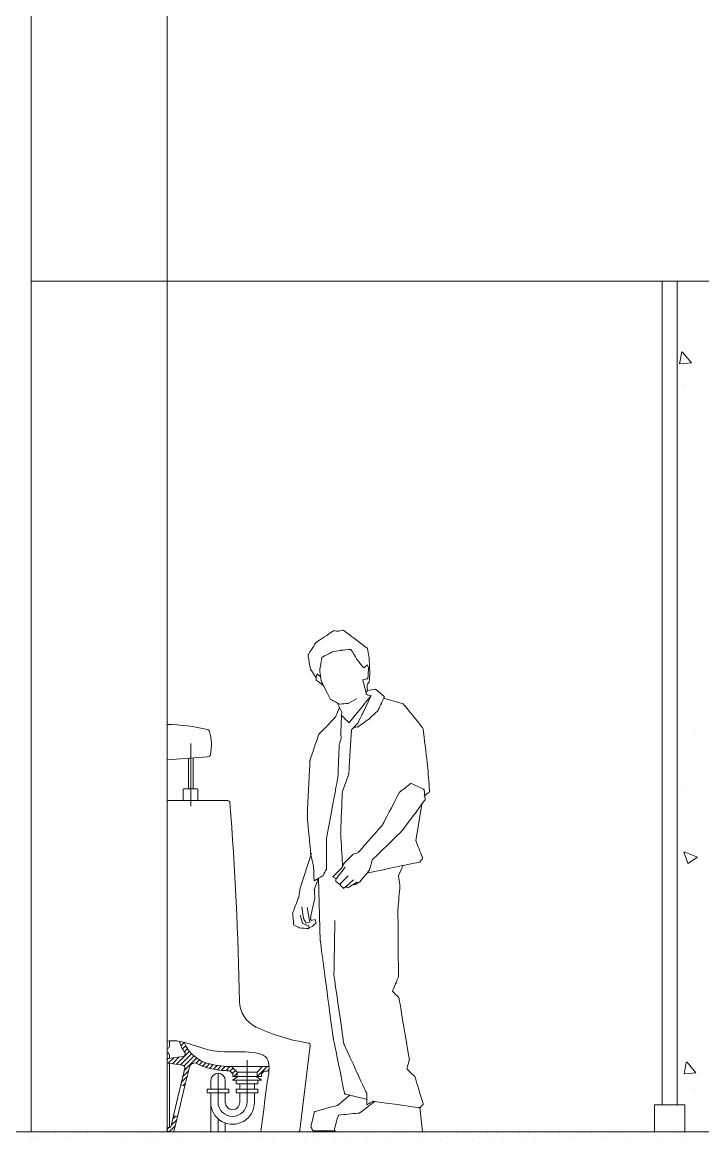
# Model space of a CAD drawing. Header units: millimetres. Extents: x 4664 to 8864, y -38 to 2932.
# Drawn here: x 6691.3 to 6920.8, y 649.2 to 1026 of the extents above; entities that cross this region are included whole.
import ezdxf

# ---------------------------------------------------------------- set-up
doc = ezdxf.new("R2010")
doc.units = ezdxf.units.MM

msp = doc.modelspace()

# ---------------------------------------------------------------- hatches: boundary and pattern name
at = {"lineweight": 5}
h = msp.add_hatch(dxfattribs=at)
h.set_pattern_fill('ANSI31', color=256, scale=8.853966568787556, style=0)
h.set_pattern_definition([(45.0000000000737, (1474.719120395413, -2521.713721086247), (-0.7825874751483132, 0.782587475148671), [])])
edge = h.paths.add_edge_path()
edge.add_arc((6749.439778985097, 673.1825435804524), 1.835958507703929, 419.8804789341468, 526.44437466156)
edge.add_line((6747.654965098784, 673.6128725630158), (6746.143930144059, 667.3457693020771))
edge.add_line((6746.143930144057, 667.3457693020771), (6744.777787843426, 667.664769454775))
edge.add_line((6744.777787843426, 667.6647694547748), (6746.087833616248, 673.2751396407384))
edge.add_arc((6745.25349690718, 673.4699608811541), 0.8567806369282078, 346.8566861275077, 442.3712383547825)
edge.add_line((6745.367237920425, 674.3191581737321), (6740.500953670335, 674.9709455807073))
edge.add_arc((6740.549699818868, 675.3348872775261), 0.3671917015405844, 179.9999999999647, 262.3712383547558, ccw=False)
edge.add_line((6740.182508117327, 675.3348872775261), (6740.182508117327, 676.163000935761))
edge.add_arc((6740.549699818868, 676.1630009357611), 0.3671917015408566, 457.96996729069866, 539.9999999999999, ccw=False)
edge.add_line((6740.498787215765, 676.5266458897006), (6745.562827263899, 677.2356436587205))
edge.add_arc((6745.444031189996, 678.0841485512472), 0.8567806369285138, 277.9699672906888, 395.9163568397873)
edge.add_arc((6757.240068386966, 686.6281886222193), 13.70849019085505, 198.2737351243406, 215.916356839793, ccw=False)
edge.add_spline(control_points=[(6744.22290675072, 682.3297928460431), (6744.792720775764, 682.2348945620295), (6745.360356525489, 682.1089152859633), (6745.924255671251, 681.9630829303142)], knot_values=[58.20601996057267, 58.20601996057267, 58.20601996057267, 58.20601996057267, 72.35081244487205, 72.35081244487205, 72.35081244487205, 72.35081244487205], degree=3, periodic=0)
edge.add_arc((6757.240068386966, 686.6281886222198), 12.23972338469205, 202.4046060179444, 257.3953224370207)
edge.add_arc((6762.747378770171, 711.2570341206479), 37.47680915627751, 257.3953224370219, 268.7166489794693)
edge.add_line((6761.908017125155, 673.7896256625629), (6763.743975632859, 671.9536671548594))
edge.add_line((6763.743975632859, 671.9536671548597), (6763.743975632859, 670.4849003486971))
edge.add_line((6763.743975632859, 670.484900348697), (6762.275208826695, 670.484900348697))
edge.add_line((6762.275208826695, 670.484900348697), (6762.275208826695, 671.3452840237837))
edge.add_line((6762.275208826695, 671.3452840237835), (6761.281435252904, 672.3390575975749))
edge.add_arc((6762.747378770169, 711.2570341206481), 38.94557596244142, 257.3953224370228, 267.8428301298636, ccw=False)
edge.add_arc((6757.240068386966, 686.6281886222198), 13.70849019085499, 239.8804789341435, 257.3953224370202, ccw=False)
edge = h.paths.add_edge_path()
edge.add_line((6770.47582349444, 671.9536671548597), (6772.311782002143, 673.7896256625631))
edge.add_arc((6772.096914120399, 705.6121810703505), 31.82328080019871, 270.3868588030176, 274.390036385166)
edge.add_spline(control_points=[(6774.532847567179, 673.8822672801882), (6774.548407060181, 673.3944964991072), (6774.527303628091, 672.8779516253755), (6774.48228031846, 672.3443428217922)], knot_values=[327.6770464649082, 327.6770464649082, 327.6770464649082, 327.6770464649082, 340.0675031009906, 340.0675031009906, 340.0675031009906, 340.0675031009906], degree=3, periodic=0)
edge.add_arc((6772.096914120399, 705.612181070351), 33.35324622328577, 271.323240438177, 274.10119581905417, ccw=False)
edge.add_line((6772.867135614359, 672.2678293375409), (6771.944590300602, 671.3452840237837))
edge.add_line((6771.944590300602, 671.3452840237835), (6771.944590300602, 670.4849003486968))
edge.add_line((6771.944590300602, 670.484900348697), (6770.475823494438, 670.484900348697))
edge.add_line((6770.47582349444, 670.484900348697), (6770.47582349444, 671.9536671548595))
h.paths.add_polyline_path([(6742.328606535337, 657.1759651122072), (6743.619268076585, 656.8745900442152), (6742.453439413222, 652.0392494751459, -0.3464979000650654), (6742.096476635959, 651.758123570118), (6740.549699818868, 651.758123570118, -0.4142135623730951), (6740.182508117327, 652.1253152716588), (6740.182508117327, 652.85969867474, -0.4142135623730951), (6740.549699818868, 653.2268903762811), (6740.823823611108, 653.2268903762811, 0.3485142024430826), (6741.538969361738, 653.7942841447195)])

# ---------------------------------------------------------------- linework, layer by layer
for p, q in [((6694.283545424742, 651.7581204057444), (6694.283545424763, 1210.669195934204)), ((6740.182508117328, 651.7581204057444), (6740.182508117328, 1210.669195934199)), ((6919.953448474495, 938.626761545923), (6694.283545424742, 938.626761545928)), ((6740.182508117306, 938.6269506273591), (7306.268237451648, 938.6269506273591)), ((6907.091426300802, 660.8972978828306), (6907.091426731486, 938.6267615376355)), ((6912.191311475115, 938.6267615376355), (6912.191311044431, 660.8972978828306)), ((6912.95367104244, 910.7491251595388), (6913.702532523321, 914.8089940643895)), ((6916.968393989207, 911.1836175720625), (6913.845963044432, 914.9047858678452)), ((6916.958875132894, 911.1663016679297), (6913.087550788327, 910.8276046749761)), ((6914.718368382659, 903.9225376043187), (6914.718368382659, 903.9225376043187)), ((6740.182508117327, 763.1396063708146), (6740.182508117327, 789.192020611368)), ((6918.262861889978, 786.9444401274698), (6918.262861889978, 786.9444401274698)), ((6748.140672777336, 782.7766494177274), (6748.140672777336, 761.6072166059841)), ((6740.182508117365, 777.3017811998511), (6753.719302536076, 778.2483660774842)), ((6747.34509075733, 767.4229394292722), (6747.34509075733, 777.8026377691449)), ((6748.93625479734, 767.4229394292722), (6748.93625479734, 777.9139027977415)), ((6745.517484838922, 763.5067980723557), (6745.517484838922, 767.178144961578)), ((6750.290976958951, 767.4229394292722), (6745.762279306617, 767.4229394292722)), ((6750.535771426645, 763.5067980723557), (6750.535771426645, 767.178144961578)), ((6914.759335353045, 767.1007219620426), (6914.759335353045, 767.1007219620426)), ((6740.182508117327, 652.4925069732001), (6740.182508117327, 763.1396063708146)), ((6760.620696334532, 763.5067980723557), (6740.549699818868, 763.5067980723557)), ((6915.731668139875, 742.2657707250539), (6914.418400971263, 746.1796764962698)), ((6919.00398369397, 744.4802582484269), (6914.468985867205, 746.2210808131024)), ((6918.970783831048, 744.4358489663507), (6915.749050826915, 742.2627626164874)), ((6913.715556307538, 725.3041751041198), (6913.715556307538, 725.3041751041198)), ((6912.260010847682, 717.8278568270059), (6912.260010847682, 717.8278568270059)), ((6740.916891520408, 680.6438707579912), (6740.916891520408, 682.4781058304686)), ((6740.182508117327, 679.90948735491), (6740.182508117327, 679.90948735491)), ((6740.182508117327, 678.4407205487471), (6740.182508117327, 678.4407205487471)), ((6784.936493439209, 652.4032491401406), (6788.428561457944, 680.9218046264732)), ((6740.182508117327, 675.3348872775271), (6740.182508117327, 676.1630009357618)), ((6740.182508117327, 652.8107760241712), (6740.182508117327, 675.2859646269574)), ((6740.182508117327, 652.8107760241712), (6740.182508117327, 675.2859646269574)), ((6740.498787215765, 676.5266458897017), (6745.562827263899, 677.2356436587213)), ((6740.500953670335, 674.9709455807076), (6745.367237920425, 674.3191581737331)), ((6740.916891520408, 676.5851831477785), (6740.916891520408, 677.7063371456654)), ((6740.916891520408, 663.0902982757111), (6740.916891520408, 674.9152350963159)), ((6767.109899563649, 661.8591891628398), (6767.109899563649, 675.9862270233727)), ((6914.477811081966, 671.2216714982999), (6915.226672562845, 675.2815404031505)), ((6918.490087888824, 671.6560199916528), (6915.367656944049, 675.377188287436)), ((6746.087833616248, 673.2751396407386), (6744.777787843426, 667.6647694547758)), ((6747.654965098784, 673.6128725630165), (6746.143799406214, 667.3452270594485)), ((6757.35484002605, 661.8591891628398), (6757.35484002605, 671.5419898868486)), ((6761.281435252904, 672.3390575975757), (6762.275208826695, 671.3452840237844)), ((6772.311782002143, 673.7896256625638), (6761.908017125155, 673.7896256625638)), ((6761.908017125155, 673.7896256625638), (6763.743975632859, 671.9536671548606)), ((6762.275208826695, 671.3452840237844), (6762.275208826695, 670.4849003486977)), ((6770.47582349444, 671.9536671548606), (6763.743975632859, 671.9536671548606)), ((6763.743975632859, 671.9536671548606), (6763.743975632859, 670.4849003486977)), ((6772.311782002143, 673.7896256625638), (6770.47582349444, 671.9536671548606)), ((6770.47582349444, 671.9536671548606), (6770.47582349444, 670.4849003486977)), ((6772.867135614359, 672.2678293375416), (6771.944590300602, 671.3452840237844)), ((6771.944590300602, 671.3452840237844), (6771.944590300602, 670.4849003486977)), ((6918.481179638844, 671.6389510327767), (6914.609855294277, 671.3002540398236)), ((6744.777787843426, 667.6647694547758), (6743.709628981822, 663.0902982757111)), ((6746.143930144057, 667.3457693020778), (6744.777787843426, 667.6647694547758)), ((6746.143799406214, 667.3452270594485), (6745.117911391544, 663.0902982757111)), ((6754.89937554937, 666.2009971640553), (6754.925350208259, 669.133920925113)), ((6759.78442511791, 666.2009971640553), (6759.78442511791, 669.112404794987)), ((6764.068328302552, 670.4849003486977), (6762.232369794849, 669.2609280102283)), ((6762.232369794849, 669.2609280102283), (6772.024148502602, 669.2609280102283)), ((6762.275208826695, 670.4849003486977), (6763.743975632859, 670.4849003486977)), ((6763.456342133319, 668.0369556717594), (6763.456342133319, 669.2609280102283)), ((6763.456342133319, 668.0369556717594), (6770.800176164134, 668.0369556717594)), ((6763.743975632859, 670.4849003486977), (6770.47582349444, 670.4849003486977)), ((6764.680314471787, 666.2009971640553), (6764.680314471787, 668.0369556717594)), ((6769.576203825663, 666.2009971640553), (6769.576203825663, 668.0369556717594)), ((6770.1881899949, 670.4849003486977), (6772.024148502602, 669.2609280102283)), ((6771.944590300602, 670.4849003486977), (6770.47582349444, 670.4849003486977)), ((6770.800176164134, 668.0369556717594), (6770.800176164134, 669.2609280102283)), ((6761.00839745638, 666.2009971640553), (6753.664563425564, 666.2009971640553)), ((6753.664563425564, 664.9770248255866), (6753.664563425564, 666.2009971640553)), ((6761.00839745638, 664.9770248255866), (6753.664563425564, 664.9770248255866)), ((6754.888535764034, 661.6942428584487), (6754.888535764034, 664.9770248255866)), ((6759.78442511791, 661.7145348421402), (6759.78442511791, 664.9770248255866)), ((6761.00839745638, 664.9770248255866), (6761.00839745638, 666.2009971640553)), ((6763.456342133319, 666.2009971640553), (6770.800176164134, 666.2009971640553)), ((6763.456342133319, 664.9770248255866), (6763.456342133319, 666.2009971640553)), ((6763.456342133319, 664.9770248255866), (6770.800176164134, 664.9770248255866)), ((6764.680314471787, 661.7145348421402), (6764.680314471787, 664.9770248255866)), ((6769.576203825663, 661.6942428584487), (6769.576203825663, 664.9770248255866)), ((6770.800176164134, 664.9770248255866), (6770.800176164134, 666.2009971640553)), ((6918.29522604972, 666.5243670974116), (6918.29522604972, 666.5243670974116)), ((6740.182508117327, 652.4925069732001), (6740.182508117327, 663.0902982757111)), ((6740.916891520408, 653.2268903762817), (6740.916891520408, 663.0902982757111)), ((6743.709628981822, 663.0902982757111), (6742.328606535337, 657.1759651122084)), ((6745.117911391544, 663.0902982757111), (6743.619268076585, 656.8745900442161)), ((6754.888535764034, 661.6942428584487), (6754.888535764034, 651.7581235701189)), ((6904.541483929008, 651.7581204057394), (6904.541483929008, 660.8972978828613)), ((6904.541483929008, 660.8972978828613), (6914.741253416247, 660.8972978828613)), ((6914.741253416247, 660.8972978828613), (6914.741253416247, 651.7581204057394)), ((6742.328606535337, 657.1759651122084), (6741.538969361738, 653.7942841447205)), ((6743.619268076585, 656.8745900442161), (6742.328606535337, 657.1759651122081)), ((6743.619268076585, 656.8745900442161), (6742.453439413222, 652.0392494751466)), ((6757.318120855894, 656.2204171658436), (6757.318120855894, 651.7581235701184)), ((6740.182508117327, 652.1253152716595), (6740.182508117327, 652.8596986747409)), ((6740.823823611108, 653.2268903762817), (6740.549699818868, 653.2268903762817)), ((6759.78442511791, 654.7539012038112), (6759.78442511791, 651.7581235701189)), ((7515.921822896913, 651.7581204057394), (6190.71922558279, 651.7581204057387)), ((7525.033673270695, 651.7581204057394), (6312.825153673966, 651.7581204057394)), ((6691.919688817277, 651.0693578073069), (6691.919688817277, 651.0693578073069)), ((6694.257135991429, 649.3693962260988), (6694.257135991429, 649.3693962260988)), ((6694.682126386735, 651.7068434002606), (6694.682126386735, 651.7068434002606)), ((6696.594583165601, 649.7943866213993), (6696.594583165601, 649.7943866213993)), ((6699.569515932702, 651.0693578073069), (6699.569515932702, 651.0693578073069)), ((6701.481972711568, 649.1569010284456), (6701.481972711568, 649.1569010284456)), ((6702.544448699822, 651.0693578073069), (6702.544448699822, 651.0693578073069)), ((6704.881895873974, 649.3693962260988), (6704.881895873974, 649.3693962260988)), ((6705.30688626928, 651.7068434002606), (6705.30688626928, 651.7068434002606)), ((6707.219343048147, 649.7943866213993), (6707.219343048147, 649.7943866213993)), ((6710.194275815247, 651.0693578073069), (6710.194275815247, 651.0693578073069)), ((6712.106732594113, 649.1569010284456), (6712.106732594113, 649.1569010284456)), ((6713.169208582367, 651.0693578073069), (6713.169208582367, 651.0693578073069)), ((6715.506655756519, 649.3693962260988), (6715.506655756519, 649.3693962260988)), ((6715.931646151825, 651.7068434002606), (6715.931646151825, 651.7068434002606)), ((6717.84410293069, 649.7943866213993), (6717.84410293069, 649.7943866213993)), ((6720.819035697792, 651.0693578073069), (6720.819035697792, 651.0693578073069)), ((6722.73149247666, 649.1569010284456), (6722.73149247666, 649.1569010284456)), ((6723.793968464912, 651.0693578073069), (6723.793968464912, 651.0693578073069)), ((6726.131415639064, 649.3693962260988), (6726.131415639064, 649.3693962260988)), ((6726.55640603437, 651.7068434002606), (6726.55640603437, 651.7068434002606)), ((6728.468862813237, 649.7943866213993), (6728.468862813237, 649.7943866213993)), ((6731.443795580337, 651.0693578073069), (6731.443795580337, 651.0693578073069)), ((6733.356252359205, 649.1569010284456), (6733.356252359205, 649.1569010284456)), ((6734.418728347457, 651.0693578073069), (6734.418728347457, 651.0693578073069)), ((6736.75617552161, 649.3693962260988), (6736.75617552161, 649.3693962260988)), ((6737.181165916914, 651.7068434002606), (6737.181165916914, 651.7068434002606)), ((6739.093622695782, 649.7943866213993), (6739.093622695782, 649.7943866213993)), ((6742.096476635959, 651.7581235701184), (6740.549699818868, 651.7581235701184)), ((6784.207554469227, 651.7581235701184), (6740.916891520408, 651.7581235701184)), ((6754.888535764034, 651.7581235701184), (6740.916891520408, 651.7581235701184)), ((6742.068555462882, 651.0693578073069), (6742.068555462882, 651.0693578073069)), ((6743.981012241749, 649.1569010284456), (6743.981012241749, 649.1569010284456)), ((6745.043488230001, 651.0693578073069), (6745.043488230001, 651.0693578073069)), ((6747.380935404155, 649.3693962260988), (6747.380935404155, 649.3693962260988)), ((6747.805925799459, 651.7068434002606), (6747.805925799459, 651.7068434002606)), ((6749.718382578327, 649.7943866213993), (6749.718382578327, 649.7943866213993)), ((6752.693315345427, 651.0693578073069), (6752.693315345427, 651.0693578073069)), ((6754.605772124294, 649.1569010284456), (6754.605772124294, 649.1569010284456)), ((6755.668248112548, 651.0693578073069), (6755.668248112548, 651.0693578073069)), ((6758.0056952867, 649.3693962260988), (6758.0056952867, 649.3693962260988)), ((6758.430685682006, 651.7068434002606), (6758.430685682006, 651.7068434002606)), ((6760.343142460872, 649.7943866213993), (6760.343142460872, 649.7943866213993)), ((6763.318075227971, 651.0693578073069), (6763.318075227971, 651.0693578073069)), ((6765.230532006839, 649.1569010284456), (6765.230532006839, 649.1569010284456)), ((6766.293007995093, 651.0693578073069), (6766.293007995093, 651.0693578073069)), ((6768.630455169245, 649.3693962260988), (6768.630455169245, 649.3693962260988)), ((6769.055445564551, 651.7068434002606), (6769.055445564551, 651.7068434002606)), ((6770.967902343416, 649.7943866213993), (6770.967902343416, 649.7943866213993)), ((6773.942835110518, 651.0693578073069), (6773.942835110518, 651.0693578073069)), ((6775.855291889384, 649.1569010284456), (6775.855291889384, 649.1569010284456)), ((6776.917767877638, 651.0693578073069), (6776.917767877638, 651.0693578073069)), ((6779.255215051789, 649.3693962260988), (6779.255215051789, 649.3693962260988)), ((6779.680205447095, 651.7068434002606), (6779.680205447095, 651.7068434002606)), ((6781.592662225963, 649.7943866213993), (6781.592662225963, 649.7943866213993)), ((6784.567594993063, 651.0693578073069), (6784.567594993063, 651.0693578073069)), ((6786.480051771929, 649.1569010284456), (6786.480051771929, 649.1569010284456)), ((6787.542527760183, 651.0693578073069), (6787.542527760183, 651.0693578073069)), ((6789.879974934334, 649.3693962260988), (6789.879974934334, 649.3693962260988)), ((6790.30496532964, 651.7068434002606), (6790.30496532964, 651.7068434002606)), ((6792.217422108506, 649.7943866213993), (6792.217422108506, 649.7943866213993)), ((6795.192354875608, 651.0693578073069), (6795.192354875608, 651.0693578073069)), ((6797.104811654475, 649.1569010284456), (6797.104811654475, 649.1569010284456)), ((6798.167287642727, 651.0693578073069), (6798.167287642727, 651.0693578073069)), ((6800.504734816879, 649.3693962260988), (6800.504734816879, 649.3693962260988)), ((6800.929725212185, 651.7068434002606), (6800.929725212185, 651.7068434002606)), ((6802.842181991053, 649.7943866213993), (6802.842181991053, 649.7943866213993)), ((6805.817114758152, 651.0693578073069), (6805.817114758152, 651.0693578073069)), ((6807.729571537018, 649.1569010284456), (6807.729571537018, 649.1569010284456)), ((6808.792047525272, 651.0693578073069), (6808.792047525272, 651.0693578073069)), ((6811.129494699426, 649.3693962260988), (6811.129494699426, 649.3693962260988)), ((6811.55448509473, 651.7068434002606), (6811.55448509473, 651.7068434002606)), ((6813.466941873598, 649.7943866213993), (6813.466941873598, 649.7943866213993)), ((6816.441874640697, 651.0693578073069), (6816.441874640697, 651.0693578073069)), ((6818.354331419565, 649.1569010284456), (6818.354331419565, 649.1569010284456)), ((6819.416807407817, 651.0693578073069), (6819.416807407817, 651.0693578073069)), ((6821.754254581971, 649.3693962260988), (6821.754254581971, 649.3693962260988)), ((6822.179244977275, 651.7068434002606), (6822.179244977275, 651.7068434002606)), ((6824.091701756142, 649.7943866213993), (6824.091701756142, 649.7943866213993)), ((6827.066634523242, 651.0693578073069), (6827.066634523242, 651.0693578073069)), ((6828.97909130211, 649.1569010284456), (6828.97909130211, 649.1569010284456)), ((6830.041567290364, 651.0693578073069), (6830.041567290364, 651.0693578073069)), ((6832.379014464515, 649.3693962260988), (6832.379014464515, 649.3693962260988)), ((6832.804004859821, 651.7068434002606), (6832.804004859821, 651.7068434002606)), ((6834.716461638687, 649.7943866213993), (6834.716461638687, 649.7943866213993)), ((6837.691394405787, 651.0693578073069), (6837.691394405787, 651.0693578073069)), ((6839.603851184655, 649.1569010284456), (6839.603851184655, 649.1569010284456)), ((6840.666327172908, 651.0693578073069), (6840.666327172908, 651.0693578073069)), ((6843.00377434706, 649.3693962260988), (6843.00377434706, 649.3693962260988)), ((6843.428764742364, 651.7068434002606), (6843.428764742364, 651.7068434002606)), ((6845.341221521232, 649.7943866213993), (6845.341221521232, 649.7943866213993)), ((6848.316154288334, 651.0693578073069), (6848.316154288334, 651.0693578073069)), ((6850.228611067199, 649.1569010284456), (6850.228611067199, 649.1569010284456)), ((6851.291087055453, 651.0693578073069), (6851.291087055453, 651.0693578073069)), ((6853.628534229605, 649.3693962260988), (6853.628534229605, 649.3693962260988)), ((6854.053524624911, 651.7068434002606), (6854.053524624911, 651.7068434002606)), ((6855.965981403777, 649.7943866213993), (6855.965981403777, 649.7943866213993)), ((6858.940914170878, 651.0693578073069), (6858.940914170878, 651.0693578073069)), ((6860.853370949744, 649.1569010284456), (6860.853370949744, 649.1569010284456)), ((6861.915846937998, 651.0693578073069), (6861.915846937998, 651.0693578073069)), ((6864.25329411215, 649.3693962260988), (6864.25329411215, 649.3693962260988)), ((6864.678284507456, 651.7068434002606), (6864.678284507456, 651.7068434002606)), ((6866.590741286322, 649.7943866213993), (6866.590741286322, 649.7943866213993)), ((6869.565674053423, 651.0693578073069), (6869.565674053423, 651.0693578073069)), ((6871.478130832291, 649.1569010284456), (6871.478130832291, 649.1569010284456)), ((6872.540606820543, 651.0693578073069), (6872.540606820543, 651.0693578073069)), ((6874.878053994695, 649.3693962260988), (6874.878053994695, 649.3693962260988)), ((6875.303044390001, 651.7068434002606), (6875.303044390001, 651.7068434002606)), ((6877.215501168868, 649.7943866213993), (6877.215501168868, 649.7943866213993)), ((6880.190433935968, 651.0693578073069), (6880.190433935968, 651.0693578073069)), ((6882.102890714834, 649.1569010284456), (6882.102890714834, 649.1569010284456)), ((6883.165366703088, 651.0693578073069), (6883.165366703088, 651.0693578073069)), ((6885.502813877241, 649.3693962260988), (6885.502813877241, 649.3693962260988)), ((6885.927804272545, 651.7068434002606), (6885.927804272545, 651.7068434002606)), ((6887.840261051413, 649.7943866213993), (6887.840261051413, 649.7943866213993)), ((6890.815193818513, 651.0693578073069), (6890.815193818513, 651.0693578073069)), ((6892.72765059738, 649.1569010284456), (6892.72765059738, 649.1569010284456)), ((6893.790126585633, 651.0693578073069), (6893.790126585633, 651.0693578073069)), ((6896.127573759784, 649.3693962260988), (6896.127573759784, 649.3693962260988)), ((6896.55256415509, 651.7068434002606), (6896.55256415509, 651.7068434002606)), ((6898.465020933958, 649.7943866213993), (6898.465020933958, 649.7943866213993)), ((6901.439953701058, 651.0693578073069), (6901.439953701058, 651.0693578073069)), ((6903.352410479925, 649.1569010284456), (6903.352410479925, 649.1569010284456)), ((6904.414886468179, 651.0693578073069), (6904.414886468179, 651.0693578073069)), ((6914.741253416247, 651.7581204057394), (6904.541483929008, 651.7581204057394)), ((6906.752333642331, 649.3693962260988), (6906.752333642331, 649.3693962260988)), ((6907.177324037637, 651.7068434002606), (6907.177324037637, 651.7068434002606)), ((6909.089780816503, 649.7943866213993), (6909.089780816503, 649.7943866213993)), ((6912.064713583602, 651.0693578073069), (6912.064713583602, 651.0693578073069)), ((6913.97717036247, 649.1569010284456), (6913.97717036247, 649.1569010284456)), ((6915.039646350722, 651.0693578073069), (6915.039646350722, 651.0693578073069)), ((6917.377093524876, 649.3693962260988), (6917.377093524876, 649.3693962260988)), ((6917.80208392018, 651.7068434002606), (6917.80208392018, 651.7068434002606)), ((6919.714540699048, 649.7943866213993), (6919.714540699048, 649.7943866213993))]:
    msp.add_line(p, q, dxfattribs=at)
for centre, radius, start, end in [((6738.797684072068, 723.7002764229921), 65.50638361619409, 76.83168615687092, 88.78866028054455), ((6753.497782907567, 786.5307417685397), 0.9791778707755409, 17.03638719994478, 76.83168615687092), ((6739.596283819006, 782.2709713759436), 15.51868682764563, 348.0266279832953, 17.03638719994478), ((6753.819472981473, 779.2546473290913), 0.9791778707751645, 274.0000000000879, 348.0266279832953), ((6745.762279306617, 767.178144961578), 0.2447944676937395, 90, 180), ((6750.290976958951, 767.178144961578), 0.2447944676939868, 0, 90), ((6740.549699818868, 763.1396063708146), 0.3671917015408566, 90, 180), ((6760.620696334532, 762.772414669274), 0.7343834030814658, 4.380098994186818, 90), ((5573.759968383451, 671.8631303723441), 1191.07168245909, 1.150422667721549, 4.380098994186818), ((6774.381371996338, 695.9732434419682), 9.791778707753359, 181.1504226677085, 244.8050171296212), ((6797.648752408908, 745.4301843875862), 64.44852576574742, 244.8050171296212, 261.2256942022931), ((6757.240068386966, 686.6281886222207), 13.70849019085541, 198.2737351243532, 215.9163568397667), ((6740.182508117327, 680.6438707579912), 0.7343834030812184, 270, 0), ((6740.182508117327, 677.7063371456654), 0.7343834030814658, 0, 90), ((6745.444031189996, 678.0841485512478), 0.8567806369285786, 277.969967290751, 35.91635683976669), ((6757.240068386966, 686.6281886222207), 12.23972338469181, 202.4046060180179, 257.3953224370237), ((6787.699622487962, 681.0110624595322), 0.7343834030814089, 353.0189425931786, 81.68558924650013), ((6740.549699818868, 676.1630009357618), 0.3671917015408566, 97.96996729075099, 180), ((6740.549699818868, 676.1630009357618), 0.3671917015408566, 97.96996729075099, 180), ((6740.549699818868, 675.3348872775271), 0.3671917015405844, 180, 262.3712383547205), ((6749.439778985097, 673.1825435804531), 1.835958507703715, 59.88047893382988, 166.4443746615776), ((6757.240068386966, 686.6281886222207), 13.70849019085488, 239.8804789338299, 257.3953224370237), ((6762.747378770169, 711.2570341206485), 37.47680915627806, 257.3953224370237, 268.7166489793798), ((6745.25349690718, 673.4699608811547), 0.8567806369284987, 346.8566861276628, 82.37123835472053), ((6762.747378770169, 711.2570341206485), 38.94557596244099, 257.3953224370237, 267.8428301300465), ((6757.35484002605, 669.112404794987), 2.429585091861748, 0, 179.4925884397709), ((6772.096914120399, 705.6121810703514), 31.82328080019877, 270.3868588029607, 274.3900363850244), ((6772.096914120399, 705.6121810703514), 33.35324622328549, 271.3232404384246, 274.1011958187805), ((6762.232348034308, 661.6777846626676), 7.343874233431193, 179.7646348883236, 0.1284044247095801), ((6762.214010741629, 661.8838947643189), 4.895951156243932, 180.286645606437, 359.7108768742727), ((6762.232369794849, 661.7145348421402), 2.447944676938384, 180, 0), ((6740.549699818868, 652.8596986747409), 0.3671917015408566, 90, 180), ((6740.916891520408, 652.4925069732001), 0.7343834030814658, 180, 270), ((6740.916891520408, 652.4925069732001), 0.7343834030814658, 180, 270), ((6740.549699818868, 652.1253152716595), 0.3671917015408566, 180, 270), ((6740.823823611108, 653.961273779363), 0.7343834030815883, 270, 346.8566861276628), ((6742.096476635959, 652.1253152716595), 0.3671917015404659, 270, 346.4443746615776), ((6784.207554469227, 652.4925069731996), 0.7343834030816341, 270, 353.0189425931786)]:
    msp.add_arc(centre, radius, start, end, dxfattribs=at)
for points, knots in [([(6790.450050024736, 804.8624434430133), (6790.450050024736, 804.8624434430133), (6788.504613991201, 807.7909672589587), (6788.504613991201, 807.7909672589587), (6788.504613991201, 807.7909672589587), (6788.504613991201, 807.7909672589587), (6787.66789290093, 812.5602944731147), (6787.66789290093, 812.5602944731147), (6787.66789290093, 812.5602944731147), (6787.66789290093, 812.5602944731147), (6790.345417389412, 816.8275380342609), (6790.345417389412, 816.8275380342609), (6790.345417389412, 816.8275380342609), (6790.345417389412, 816.8275380342609), (6796.453464348768, 820.8437822679423), (6796.453464348768, 820.8437822679423), (6796.453464348768, 820.8437822679423), (6796.453464348768, 820.8437822679423), (6797.541269764582, 820.5927829404768), (6797.541269764582, 820.5927829404768), (6797.541269764582, 820.5927829404768), (6797.541269764582, 820.5927829404768), (6799.465711272589, 821.0111434856121), (6799.465711272589, 821.0111434856121), (6799.465711272589, 821.0111434856121), (6799.465711272589, 821.0111434856121), (6807.66547595954, 814.9030965262557), (6807.66547595954, 814.9030965262557), (6807.66547595954, 814.9030965262557), (6807.66547595954, 814.9030965262557), (6808.251197722346, 811.8908496024353), (6808.251197722346, 811.8908496024353), (6808.251197722346, 811.8908496024353), (6808.251197722346, 811.8908496024353), (6808.54401610471, 806.7659754235701), (6808.54401610471, 806.7659754235701), (6808.54401610471, 806.7659754235701), (6808.54401610471, 806.7659754235701), (6808.293016777243, 803.4190910624891), (6808.293016777243, 803.4190910624891), (6808.293016777243, 803.4190910624891), (6808.293016777243, 803.4190910624891), (6807.581837849746, 802.4986468643444), (6807.581837849746, 802.4986468643444), (6807.581837849746, 802.4986468643444), (6807.581837849746, 802.4986468643444), (6807.707295014437, 800.7833856289062), (6807.707295014437, 800.7833856289062), (6807.707295014437, 800.7833856289062), (6807.707295014437, 800.7833856289062), (6807.205296359507, 799.9048454837387), (6807.205296359507, 799.9048454837387)], [0, 0, 0, 0, 0.07692307692307693, 0.07692307692307693, 0.07692307692307693, 0.1153846153846154, 0.1538461538461539, 0.1538461538461539, 0.1538461538461539, 0.1923076923076923, 0.2307692307692308, 0.2307692307692308, 0.2307692307692308, 0.2692307692307693, 0.3076923076923077, 0.3076923076923077, 0.3076923076923077, 0.3461538461538461, 0.3846153846153846, 0.3846153846153846, 0.3846153846153846, 0.4230769230769231, 0.4615384615384616, 0.4615384615384616, 0.4615384615384616, 0.5, 0.5384615384615385, 0.5384615384615385, 0.5384615384615385, 0.576923076923077, 0.6153846153846154, 0.6153846153846154, 0.6153846153846154, 0.6538461538461539, 0.6923076923076923, 0.6923076923076923, 0.6923076923076923, 0.7307692307692307, 0.7692307692307692, 0.7692307692307692, 0.7692307692307692, 0.8076923076923076, 0.846153846153846, 0.846153846153846, 0.846153846153846, 0.8846153846153845, 0.9230769230769229, 0.9230769230769229, 0.9230769230769229, 0.9615384615384615, 1, 1, 1, 1]), ([(6804.067592270994, 797.8548618129605), (6804.067592270994, 797.8548618129605), (6801.222706564846, 796.265142740295), (6801.222706564846, 796.265142740295), (6801.222706564846, 796.265142740295), (6801.222706564846, 796.265142740295), (6798.377990854853, 796.0140584147505), (6798.377990854853, 796.0140584147505), (6798.377990854853, 796.0140584147505), (6798.377990854853, 796.0140584147505), (6795.282105821238, 797.6038624854957), (6795.282105821238, 797.6038624854957), (6795.282105821238, 797.6038624854957), (6795.282105821238, 797.6038624854957), (6792.102497679747, 803.879270662522), (6792.102497679747, 803.879270662522), (6792.102497679747, 803.879270662522), (6792.102497679747, 803.879270662522), (6791.600499024817, 807.3097931333982), (6791.600499024817, 807.3097931333982), (6791.600499024817, 807.3097931333982), (6791.600499024817, 807.3097931333982), (6792.353582005291, 811.8281210200887), (6792.353582005291, 811.8281210200887), (6792.353582005291, 811.8281210200887), (6792.353582005291, 811.8281210200887), (6795.867827584043, 813.668924418299), (6795.867827584043, 813.668924418299), (6795.867827584043, 813.668924418299), (6795.867827584043, 813.668924418299), (6798.712628292114, 814.1709230732292), (6798.712628292114, 814.1709230732292), (6798.712628292114, 814.1709230732292), (6798.712628292114, 814.1709230732292), (6802.14315076299, 814.5056455085694), (6802.14315076299, 814.5056455085694), (6802.14315076299, 814.5056455085694), (6802.14315076299, 814.5056455085694), (6804.234953488665, 810.9913999298187), (6804.234953488665, 810.9913999298187), (6804.234953488665, 810.9913999298187), (6804.234953488665, 810.9913999298187), (6806.494032433931, 808.2302373315426), (6806.494032433931, 808.2302373315426), (6806.494032433931, 808.2302373315426), (6806.494032433931, 808.2302373315426), (6807.66547595954, 809.2343196394827), (6807.66547595954, 809.2343196394827), (6807.66547595954, 809.2343196394827), (6807.66547595954, 809.2343196394827), (6808.083836504677, 808.3975985492127), (6808.083836504677, 808.3975985492127), (6808.083836504677, 808.3975985492127), (6808.083836504677, 808.3975985492127), (6807.83283717721, 804.6323536429968), (6807.83283717721, 804.6323536429968), (6807.83283717721, 804.6323536429968), (6807.83283717721, 804.6323536429968), (6806.15939499667, 804.2139930978617), (6806.15939499667, 804.2139930978617), (6806.15939499667, 804.2139930978617), (6806.15939499667, 804.2139930978617), (6807.330753524202, 799.3609427758313), (6807.330753524202, 799.3609427758313), (6807.330753524202, 799.3609427758313), (6807.330753524202, 799.3609427758313), (6808.836919485151, 798.7753060111056), (6808.836919485151, 798.7753060111056), (6808.836919485151, 798.7753060111056), (6808.836919485151, 798.7753060111056), (6801.473705892311, 789.7386502377242), (6801.473705892311, 789.7386502377242), (6801.473705892311, 789.7386502377242), (6801.473705892311, 789.7386502377242), (6798.879989509782, 792.332536616409), (6798.879989509782, 792.332536616409), (6798.879989509782, 792.332536616409), (6798.879989509782, 792.332536616409), (6799.130988837249, 793.1692577066794), (6799.130988837249, 793.1692577066794), (6799.130988837249, 793.1692577066794), (6799.130988837249, 793.1692577066794), (6797.499365711605, 796.4638682491382), (6797.499365711605, 796.4638682491382)], [0, 0, 0, 0, 0.04761904761904762, 0.04761904761904762, 0.04761904761904762, 0.07142857142857142, 0.09523809523809523, 0.09523809523809523, 0.09523809523809523, 0.119047619047619, 0.1428571428571428, 0.1428571428571428, 0.1428571428571428, 0.1666666666666667, 0.1904761904761905, 0.1904761904761905, 0.1904761904761905, 0.2142857142857143, 0.2380952380952381, 0.2380952380952381, 0.2380952380952381, 0.2619047619047619, 0.2857142857142857, 0.2857142857142857, 0.2857142857142857, 0.3095238095238095, 0.3333333333333333, 0.3333333333333333, 0.3333333333333333, 0.3571428571428571, 0.3809523809523809, 0.3809523809523809, 0.3809523809523809, 0.4047619047619048, 0.4285714285714285, 0.4285714285714285, 0.4285714285714285, 0.4523809523809523, 0.4761904761904762, 0.4761904761904762, 0.4761904761904762, 0.4999999999999999, 0.5238095238095237, 0.5238095238095237, 0.5238095238095237, 0.5476190476190476, 0.5714285714285714, 0.5714285714285714, 0.5714285714285714, 0.5952380952380952, 0.6190476190476191, 0.6190476190476191, 0.6190476190476191, 0.6428571428571429, 0.6666666666666667, 0.6666666666666667, 0.6666666666666667, 0.6904761904761906, 0.7142857142857144, 0.7142857142857144, 0.7142857142857144, 0.7380952380952382, 0.7619047619047621, 0.7619047619047621, 0.7619047619047621, 0.7857142857142859, 0.8095238095238098, 0.8095238095238098, 0.8095238095238098, 0.8333333333333336, 0.8571428571428574, 0.8571428571428574, 0.8571428571428574, 0.8809523809523813, 0.9047619047619051, 0.9047619047619051, 0.9047619047619051, 0.9285714285714289, 0.9523809523809528, 0.9523809523809528, 0.9523809523809528, 0.9761904761904764, 1, 1, 1, 1]), ([(6791.956130987604, 805.2179904077225), (6791.956130987604, 805.2179904077225), (6790.659230297302, 806.2429822431116), (6790.659230297302, 806.2429822431116), (6790.659230297302, 806.2429822431116), (6790.659230297302, 806.2429822431116), (6790.38723644431, 804.2349026253105), (6790.38723644431, 804.2349026253105), (6790.38723644431, 804.2349026253105), (6790.38723644431, 804.2349026253105), (6793.06476093279, 801.9757386819654), (6793.06476093279, 801.9757386819654)], [0, 0, 0, 0, 0.3333333333333333, 0.3333333333333333, 0.3333333333333333, 0.5, 0.6666666666666666, 0.6666666666666666, 0.6666666666666666, 0.8333333333333333, 1, 1, 1, 1]), ([(6808.920642593026, 798.9373973478735), (6808.920642593026, 798.9373973478735), (6806.117575941773, 792.95480755321), (6806.117575941773, 792.95480755321), (6806.117575941773, 792.95480755321), (6806.117575941773, 792.95480755321), (6804.527856869106, 789.6916463000036), (6804.527856869106, 789.6916463000036), (6804.527856869106, 789.6916463000036), (6804.527856869106, 789.6916463000036), (6802.352331035558, 787.4324823566583), (6802.352331035558, 787.4324823566583), (6802.352331035558, 787.4324823566583), (6802.352331035558, 787.4324823566583), (6801.431971835491, 772.4969598964883), (6801.431971835491, 772.4969598964883), (6801.431971835491, 772.4969598964883), (6801.431971835491, 772.4969598964883), (6799.256531000021, 766.3889129371316), (6799.256531000021, 766.3889129371316), (6799.256531000021, 766.3889129371316), (6799.256531000021, 766.3889129371316), (6798.670894235294, 752.3738346751059), (6798.670894235294, 752.3738346751059), (6798.670894235294, 752.3738346751059), (6798.670894235294, 752.3738346751059), (6799.340254107894, 741.3500088113726), (6799.340254107894, 741.3500088113726)], [0, 0, 0, 0, 0.1428571428571428, 0.1428571428571428, 0.1428571428571428, 0.2142857142857143, 0.2857142857142857, 0.2857142857142857, 0.2857142857142857, 0.3571428571428571, 0.4285714285714285, 0.4285714285714285, 0.4285714285714285, 0.5, 0.5714285714285714, 0.5714285714285714, 0.5714285714285714, 0.6428571428571428, 0.7142857142857142, 0.7142857142857142, 0.7142857142857142, 0.7857142857142856, 0.857142857142857, 0.857142857142857, 0.857142857142857, 0.9285714285714285, 1, 1, 1, 1]), ([(6807.707295014437, 800.5951148837876), (6807.707295014437, 800.5951148837876), (6810.468542610794, 801.0971985367971), (6810.468542610794, 801.0971985367971), (6810.468542610794, 801.0971985367971), (6810.468542610794, 801.0971985367971), (6813.438885481637, 798.5451312130101), (6813.438885481637, 798.5451312130101), (6813.438885481637, 798.5451312130101), (6813.438885481637, 798.5451312130101), (6811.305263701064, 793.9013461616262), (6811.305263701064, 793.9013461616262), (6811.305263701064, 793.9013461616262), (6811.305263701064, 793.9013461616262), (6808.251197722346, 791.0146414005783), (6808.251197722346, 791.0146414005783), (6808.251197722346, 791.0146414005783), (6808.251197722346, 791.0146414005783), (6804.527771871028, 788.3790209650745), (6804.527771871028, 788.3790209650745), (6804.527771871028, 788.3790209650745), (6804.527771871028, 788.3790209650745), (6803.021690908157, 788.2116597474048), (6803.021690908157, 788.2116597474048)], [0, 0, 0, 0, 0.1666666666666667, 0.1666666666666667, 0.1666666666666667, 0.25, 0.3333333333333333, 0.3333333333333333, 0.3333333333333333, 0.4166666666666666, 0.5, 0.5, 0.5, 0.5833333333333333, 0.6666666666666666, 0.6666666666666666, 0.6666666666666666, 0.75, 0.8333333333333333, 0.8333333333333333, 0.8333333333333333, 0.9166666666666666, 1, 1, 1, 1]), ([(6813.229705209071, 798.0640420855282), (6813.229705209071, 798.0640420855282), (6819.797931768459, 796.0977815226249), (6819.797931768459, 796.0977815226249), (6819.797931768459, 796.0977815226249), (6819.797931768459, 796.0977815226249), (6826.408062380826, 787.9815699473882), (6826.408062380826, 787.9815699473882), (6826.408062380826, 787.9815699473882), (6826.408062380826, 787.9815699473882), (6827.997866451569, 775.3889345384378), (6827.997866451569, 775.3889345384378), (6827.997866451569, 775.3889345384378), (6827.997866451569, 775.3889345384378), (6828.667226324169, 766.436001872931), (6828.667226324169, 766.436001872931), (6828.667226324169, 766.436001872931), (6828.667226324169, 766.436001872931), (6826.742784816164, 765.0135590198556), (6826.742784816164, 765.0135590198556)], [0, 0, 0, 0, 0.2, 0.2, 0.2, 0.3, 0.4, 0.4, 0.4, 0.5, 0.6000000000000001, 0.6000000000000001, 0.6000000000000001, 0.7000000000000001, 0.8, 0.8, 0.8, 0.9, 1, 1, 1, 1]), ([(6799.005531672556, 792.2436286257118), (6799.005531672556, 792.2436286257118), (6798.75453234509, 786.3865809938209), (6798.75453234509, 786.3865809938209), (6798.75453234509, 786.3865809938209), (6798.75453234509, 786.3865809938209), (6798.838170454886, 784.4203204309174), (6798.838170454886, 784.4203204309174), (6798.838170454886, 784.4203204309174), (6798.838170454886, 784.4203204309174), (6798.168810582285, 782.2866136522653), (6798.168810582285, 782.2866136522653), (6798.168810582285, 782.2866136522653), (6798.168810582285, 782.2866136522653), (6797.750450037151, 771.3674204238553), (6797.750450037151, 771.3674204238553), (6797.750450037151, 771.3674204238553), (6797.750450037151, 771.3674204238553), (6793.901567021139, 750.9513918220307), (6793.901567021139, 750.9513918220307), (6793.901567021139, 750.9513918220307), (6793.901567021139, 750.9513918220307), (6793.901567021139, 740.4087400838582), (6793.901567021139, 740.4087400838582), (6793.901567021139, 740.4087400838582), (6793.901567021139, 740.4087400838582), (6792.646485385734, 738.1286666130638), (6792.646485385734, 738.1286666130638), (6792.646485385734, 738.1286666130638), (6792.646485385734, 738.1286666130638), (6789.717961569788, 736.4134053776258), (6789.717961569788, 736.4134053776258), (6789.717961569788, 736.4134053776258), (6789.717961569788, 736.4134053776258), (6789.550600352119, 741.3081897564748), (6789.550600352119, 741.3081897564748), (6789.550600352119, 741.3081897564748), (6789.550600352119, 741.3081897564748), (6788.588337099076, 745.5336142627234), (6788.588337099076, 745.5336142627234), (6788.588337099076, 745.5336142627234), (6788.588337099076, 745.5336142627234), (6787.416978571544, 758.2099727795483), (6787.416978571544, 758.2099727795483), (6787.416978571544, 758.2099727795483), (6787.416978571544, 758.2099727795483), (6788.337337771611, 777.0780163655254), (6788.337337771611, 777.0780163655254), (6788.337337771611, 777.0780163655254), (6788.337337771611, 777.0780163655254), (6791.34958469543, 785.9473109212367), (6791.34958469543, 785.9473109212367), (6791.34958469543, 785.9473109212367), (6791.34958469543, 785.9473109212367), (6793.692386748571, 788.2064748645819), (6793.692386748571, 788.2064748645819), (6793.692386748571, 788.2064748645819), (6793.692386748571, 788.2064748645819), (6797.039271109652, 791.8670871354745), (6797.039271109652, 791.8670871354745), (6797.039271109652, 791.8670871354745), (6797.039271109652, 791.8670871354745), (6798.252533690158, 794.9629721690901), (6798.252533690158, 794.9629721690901)], [0, 0, 0, 0, 0.0625, 0.0625, 0.0625, 0.09375, 0.125, 0.125, 0.125, 0.15625, 0.1875, 0.1875, 0.1875, 0.21875, 0.25, 0.25, 0.25, 0.28125, 0.3125, 0.3125, 0.3125, 0.34375, 0.375, 0.375, 0.375, 0.40625, 0.4375, 0.4375, 0.4375, 0.46875, 0.5, 0.5, 0.5, 0.53125, 0.5625, 0.5625, 0.5625, 0.59375, 0.625, 0.625, 0.625, 0.65625, 0.6875, 0.6875, 0.6875, 0.71875, 0.75, 0.75, 0.75, 0.78125, 0.8125, 0.8125, 0.8125, 0.84375, 0.875, 0.875, 0.875, 0.90625, 0.9375, 0.9375, 0.9375, 0.96875, 1, 1, 1, 1]), ([(6827.1611453613, 763.8002964393479), (6827.1611453613, 763.8002964393479), (6826.82642292596, 767.2308189102243), (6826.82642292596, 767.2308189102243), (6826.82642292596, 767.2308189102243), (6826.82642292596, 767.2308189102243), (6822.391818147144, 769.3226216359001), (6822.391818147144, 769.3226216359001), (6822.391818147144, 769.3226216359001), (6822.391818147144, 769.3226216359001), (6818.459212023257, 766.2268216003633), (6818.459212023257, 766.2268216003633), (6818.459212023257, 766.2268216003633), (6818.459212023257, 766.2268216003633), (6812.769525609037, 755.2657243189767), (6812.769525609037, 755.2657243189767), (6812.769525609037, 755.2657243189767), (6812.769525609037, 755.2657243189767), (6804.569675924004, 745.8944311083344), (6804.569675924004, 745.8944311083344), (6804.569675924004, 745.8944311083344), (6804.569675924004, 745.8944311083344), (6802.896233743464, 745.3924324534041), (6802.896233743464, 745.3924324534041), (6802.896233743464, 745.3924324534041), (6802.896233743464, 745.3924324534041), (6799.884071817723, 742.4220895825608), (6799.884071817723, 742.4220895825608), (6799.884071817723, 742.4220895825608), (6799.884071817723, 742.4220895825608), (6799.047350727453, 740.832285511816), (6799.047350727453, 740.832285511816), (6799.047350727453, 740.832285511816), (6799.047350727453, 740.832285511816), (6796.035188801712, 737.7364004782005), (6796.035188801712, 737.7364004782005), (6796.035188801712, 737.7364004782005), (6796.035188801712, 737.7364004782005), (6797.122909219446, 737.1506787153955), (6797.122909219446, 737.1506787153955), (6797.122909219446, 737.1506787153955), (6797.122909219446, 737.1506787153955), (6797.039271109652, 736.2930480976763), (6797.039271109652, 736.2930480976763), (6797.039271109652, 736.2930480976763), (6797.039271109652, 736.2930480976763), (6798.294352745057, 735.288965789736), (6798.294352745057, 735.288965789736), (6798.294352745057, 735.288965789736), (6798.294352745057, 735.288965789736), (6798.75453234509, 735.7073263348714), (6798.75453234509, 735.7073263348714), (6798.75453234509, 735.7073263348714), (6798.75453234509, 735.7073263348714), (6798.545352072522, 734.912509297578), (6798.545352072522, 734.912509297578), (6798.545352072522, 734.912509297578), (6798.545352072522, 734.912509297578), (6799.674891545155, 733.8666079347402), (6799.674891545155, 733.8666079347402), (6799.674891545155, 733.8666079347402), (6799.674891545155, 733.8666079347402), (6800.511612635426, 734.5777868622381), (6800.511612635426, 734.5777868622381), (6800.511612635426, 734.5777868622381), (6800.511612635426, 734.5777868622381), (6800.971707237379, 734.0338841543307), (6800.971707237379, 734.0338841543307), (6800.971707237379, 734.0338841543307), (6800.971707237379, 734.0338841543307), (6803.105414016032, 735.288965789736), (6803.105414016032, 735.288965789736), (6803.105414016032, 735.288965789736), (6803.105414016032, 735.288965789736), (6803.481870508191, 735.1216895701452), (6803.481870508191, 735.1216895701452), (6803.481870508191, 735.1216895701452), (6803.481870508191, 735.1216895701452), (6805.15531268873, 736.1256868800065), (6805.15531268873, 736.1256868800065), (6805.15531268873, 736.1256868800065), (6805.15531268873, 736.1256868800065), (6808.376739885118, 740.0164739489944), (6808.376739885118, 740.0164739489944), (6808.376739885118, 740.0164739489944), (6808.376739885118, 740.0164739489944), (6809.422641247957, 743.6561766924383), (6809.422641247957, 743.6561766924383), (6809.422641247957, 743.6561766924383), (6809.422641247957, 743.6561766924383), (6819.547017439072, 753.4877345011919), (6819.547017439072, 753.4877345011919), (6819.547017439072, 753.4877345011919), (6819.547017439072, 753.4877345011919), (6827.1611453613, 763.8002964393479), (6827.1611453613, 763.8002964393479), (6827.1611453613, 763.8002964393479), (6827.1611453613, 763.8002964393479), (6827.1611453613, 763.8002964393479), (6827.1611453613, 763.8002964393479)], [0, 0, 0, 0, 0.04, 0.04, 0.04, 0.06, 0.08, 0.08, 0.08, 0.1, 0.12, 0.12, 0.12, 0.14, 0.16, 0.16, 0.16, 0.18, 0.2, 0.2, 0.2, 0.22, 0.24, 0.24, 0.24, 0.26, 0.28, 0.28, 0.28, 0.3, 0.32, 0.32, 0.32, 0.34, 0.36, 0.36, 0.36, 0.38, 0.4, 0.4, 0.4, 0.4199999999999999, 0.4399999999999999, 0.4399999999999999, 0.4399999999999999, 0.46, 0.4799999999999999, 0.4799999999999999, 0.4799999999999999, 0.4999999999999999, 0.5199999999999999, 0.5199999999999999, 0.5199999999999999, 0.5399999999999999, 0.5599999999999999, 0.5599999999999999, 0.5599999999999999, 0.58, 0.6, 0.6, 0.6, 0.62, 0.64, 0.64, 0.64, 0.66, 0.68, 0.68, 0.68, 0.7000000000000001, 0.7200000000000001, 0.7200000000000001, 0.7200000000000001, 0.7400000000000001, 0.7600000000000001, 0.7600000000000001, 0.7600000000000001, 0.7800000000000001, 0.8000000000000002, 0.8000000000000002, 0.8000000000000002, 0.8200000000000002, 0.8400000000000002, 0.8400000000000002, 0.8400000000000002, 0.8600000000000002, 0.8800000000000002, 0.8800000000000002, 0.8800000000000002, 0.9000000000000002, 0.9200000000000003, 0.9200000000000003, 0.9200000000000003, 0.9400000000000003, 0.9600000000000003, 0.9600000000000003, 0.9600000000000003, 0.9800000000000002, 1, 1, 1, 1]), ([(6826.073424943565, 762.3517591760017), (6826.073424943565, 762.3517591760017), (6824.023441272786, 749.9682190415397), (6824.023441272786, 749.9682190415397), (6824.023441272786, 749.9682190415397), (6824.023441272786, 749.9682190415397), (6826.366243325927, 744.111171409648), (6826.366243325927, 744.111171409648), (6826.366243325927, 744.111171409648), (6826.366243325927, 744.111171409648), (6825.362246016066, 742.7724516644473), (6825.362246016066, 742.7724516644473), (6825.362246016066, 742.7724516644473), (6825.362246016066, 742.7724516644473), (6807.623741902722, 739.0490258131297), (6807.623741902722, 739.0490258131297)], [0, 0, 0, 0, 0.25, 0.25, 0.25, 0.375, 0.5, 0.5, 0.5, 0.625, 0.75, 0.75, 0.75, 0.875, 1, 1, 1, 1]), ([(6788.797517371644, 745.721885007842), (6788.797517371644, 745.721885007842), (6785.032272465427, 734.0077897440594), (6785.032272465427, 734.0077897440594), (6785.032272465427, 734.0077897440594), (6785.032272465427, 734.0077897440594), (6784.613911920291, 731.1629040379091), (6784.613911920291, 731.1629040379091), (6784.613911920291, 731.1629040379091), (6784.613911920291, 731.1629040379091), (6782.522109194617, 725.6405788413574), (6782.522109194617, 725.6405788413574), (6782.522109194617, 725.6405788413574), (6782.522109194617, 725.6405788413574), (6782.856831629957, 721.540611499802), (6782.856831629957, 721.540611499802), (6782.856831629957, 721.540611499802), (6782.856831629957, 721.540611499802), (6784.697635028167, 720.6202522997366), (6784.697635028167, 720.6202522997366), (6784.697635028167, 720.6202522997366), (6784.697635028167, 720.6202522997366), (6787.960796281373, 720.2855298643965), (6787.960796281373, 720.2855298643965), (6787.960796281373, 720.2855298643965), (6787.960796281373, 720.2855298643965), (6787.960796281373, 721.2059740625411), (6787.960796281373, 721.2059740625411), (6787.960796281373, 721.2059740625411), (6787.960796281373, 721.2059740625411), (6785.785355445902, 722.126333262607), (6785.785355445902, 722.126333262607), (6785.785355445902, 722.126333262607), (6785.785355445902, 722.126333262607), (6785.032272465427, 724.8874958608828), (6785.032272465427, 724.8874958608828)], [0, 0, 0, 0, 0.1111111111111111, 0.1111111111111111, 0.1111111111111111, 0.1666666666666667, 0.2222222222222222, 0.2222222222222222, 0.2222222222222222, 0.2777777777777778, 0.3333333333333333, 0.3333333333333333, 0.3333333333333333, 0.3888888888888888, 0.4444444444444444, 0.4444444444444444, 0.4444444444444444, 0.5, 0.5555555555555556, 0.5555555555555556, 0.5555555555555556, 0.6111111111111112, 0.6666666666666667, 0.6666666666666667, 0.6666666666666667, 0.7222222222222223, 0.7777777777777779, 0.7777777777777779, 0.7777777777777779, 0.8333333333333335, 0.8888888888888891, 0.8888888888888891, 0.8888888888888891, 0.9444444444444445, 1, 1, 1, 1]), ([(6819.75619771164, 741.6847312467121), (6819.75619771164, 741.6847312467121), (6818.166393640895, 738.1704856679614), (6818.166393640895, 738.1704856679614), (6818.166393640895, 738.1704856679614), (6818.166393640895, 738.1704856679614), (6818.668477293904, 734.8236013068806), (6818.668477293904, 734.8236013068806), (6818.668477293904, 734.8236013068806), (6818.668477293904, 734.8236013068806), (6817.999032423226, 726.6236666237694), (6817.999032423226, 726.6236666237694), (6817.999032423226, 726.6236666237694), (6817.999032423226, 726.6236666237694), (6818.166393640895, 704.0322821845537), (6818.166393640895, 704.0322821845537), (6818.166393640895, 704.0322821845537), (6818.166393640895, 704.0322821845537), (6816.158314023094, 699.1793168606023), (6816.158314023094, 699.1793168606023), (6816.158314023094, 699.1793168606023), (6816.158314023094, 699.1793168606023), (6818.333754858564, 697.0037910270523), (6818.333754858564, 697.0037910270523), (6818.333754858564, 697.0037910270523), (6818.333754858564, 697.0037910270523), (6821.848000437314, 676.1694868781722), (6821.848000437314, 676.1694868781722), (6821.848000437314, 676.1694868781722), (6821.848000437314, 676.1694868781722), (6821.011279347045, 672.989963734761), (6821.011279347045, 672.989963734761), (6821.011279347045, 672.989963734761), (6821.011279347045, 672.989963734761), (6823.688803835526, 670.4798004639504), (6823.688803835526, 670.4798004639504), (6823.688803835526, 670.4798004639504), (6823.688803835526, 670.4798004639504), (6826.533604543598, 661.1085072533087), (6826.533604543598, 661.1085072533087), (6826.533604543598, 661.1085072533087), (6826.533604543598, 661.1085072533087), (6825.362246016066, 659.9370637276988), (6825.362246016066, 659.9370637276988), (6825.362246016066, 659.9370637276988), (6825.362246016066, 659.9370637276988), (6809.631821520523, 662.11250456317), (6809.631821520523, 662.11250456317), (6809.631821520523, 662.11250456317), (6809.631821520523, 662.11250456317), (6807.456380685051, 660.9411460356389), (6807.456380685051, 660.9411460356389), (6807.456380685051, 660.9411460356389), (6807.456380685051, 660.9411460356389), (6807.456380685051, 664.7900290516502), (6807.456380685051, 664.7900290516502), (6807.456380685051, 664.7900290516502), (6807.456380685051, 664.7900290516502), (6799.75861465303, 681.357174637463), (6799.75861465303, 681.357174637463), (6799.75861465303, 681.357174637463), (6799.75861465303, 681.357174637463), (6796.411730291949, 704.6180039473586), (6796.411730291949, 704.6180039473586), (6796.411730291949, 704.6180039473586), (6796.411730291949, 704.6180039473586), (6796.746367729209, 723.0257829352236), (6796.746367729209, 723.0257829352236)], [0, 0, 0, 0, 0.05882352941176471, 0.05882352941176471, 0.05882352941176471, 0.08823529411764705, 0.1176470588235294, 0.1176470588235294, 0.1176470588235294, 0.1470588235294117, 0.1764705882352941, 0.1764705882352941, 0.1764705882352941, 0.2058823529411765, 0.2352941176470588, 0.2352941176470588, 0.2352941176470588, 0.2647058823529412, 0.2941176470588235, 0.2941176470588235, 0.2941176470588235, 0.3235294117647059, 0.3529411764705883, 0.3529411764705883, 0.3529411764705883, 0.3823529411764706, 0.411764705882353, 0.411764705882353, 0.411764705882353, 0.4411764705882353, 0.4705882352941177, 0.4705882352941177, 0.4705882352941177, 0.5, 0.5294117647058824, 0.5294117647058824, 0.5294117647058824, 0.5588235294117647, 0.5882352941176471, 0.5882352941176471, 0.5882352941176471, 0.6176470588235294, 0.6470588235294118, 0.6470588235294118, 0.6470588235294118, 0.6764705882352942, 0.7058823529411765, 0.7058823529411765, 0.7058823529411765, 0.7352941176470589, 0.7647058823529412, 0.7647058823529412, 0.7647058823529412, 0.7941176470588236, 0.823529411764706, 0.823529411764706, 0.823529411764706, 0.8529411764705883, 0.8823529411764707, 0.8823529411764707, 0.8823529411764707, 0.911764705882353, 0.9411764705882354, 0.9411764705882354, 0.9411764705882354, 0.9705882352941178, 1, 1, 1, 1]), ([(6797.122909219446, 737.1506787153955), (6797.122909219446, 737.1506787153955), (6800.145610906991, 741.0257411397572), (6800.145610906991, 741.0257411397572), (6800.145610906991, 741.0257411397572), (6797.122909219446, 737.1506787153955), (6797.122909219446, 737.1506787153955)], [0, 0, 0, 0, 1, 1, 1, 1.578195809739227, 1.578195809739227, 1.578195809739227, 1.578195809739227]), ([(6791.224042532658, 737.2710359953448), (6791.224042532658, 737.2710359953448), (6789.801599679582, 733.5057910891289), (6789.801599679582, 733.5057910891289), (6789.801599679582, 733.5057910891289), (6789.801599679582, 733.5057910891289), (6789.968960897253, 730.6609053829786), (6789.968960897253, 730.6609053829786), (6789.968960897253, 730.6609053829786), (6789.968960897253, 730.6609053829786), (6788.713879261848, 725.1385801864271), (6788.713879261848, 725.1385801864271), (6788.713879261848, 725.1385801864271), (6788.713879261848, 725.1385801864271), (6788.546518044177, 723.5696856431307), (6788.546518044177, 723.5696856431307), (6788.546518044177, 723.5696856431307), (6788.546518044177, 723.5696856431307), (6788.797517371644, 723.0676869882006), (6788.797517371644, 723.0676869882006), (6788.797517371644, 723.0676869882006), (6788.797517371644, 723.0676869882006), (6790.094503060025, 723.3605053705635), (6790.094503060025, 723.3605053705635), (6790.094503060025, 723.3605053705635), (6790.094503060025, 723.3605053705635), (6790.387321442387, 722.23096589793), (6790.387321442387, 722.23096589793), (6790.387321442387, 722.23096589793), (6790.387321442387, 722.23096589793), (6789.132239806982, 721.0595223723201), (6789.132239806982, 721.0595223723201), (6789.132239806982, 721.0595223723201), (6789.132239806982, 721.0595223723201), (6788.002700334349, 720.6411618271852), (6788.002700334349, 720.6411618271852)], [0, 0, 0, 0, 0.1111111111111111, 0.1111111111111111, 0.1111111111111111, 0.1666666666666667, 0.2222222222222222, 0.2222222222222222, 0.2222222222222222, 0.2777777777777778, 0.3333333333333333, 0.3333333333333333, 0.3333333333333333, 0.3888888888888888, 0.4444444444444444, 0.4444444444444444, 0.4444444444444444, 0.5, 0.5555555555555556, 0.5555555555555556, 0.5555555555555556, 0.6111111111111112, 0.6666666666666667, 0.6666666666666667, 0.6666666666666667, 0.7222222222222223, 0.7777777777777779, 0.7777777777777779, 0.7777777777777779, 0.8333333333333335, 0.8888888888888891, 0.8888888888888891, 0.8888888888888891, 0.9444444444444445, 1, 1, 1, 1]), ([(6791.224042532658, 737.3546741051402), (6791.224042532658, 737.3546741051402), (6791.809764295462, 716.2275515738968), (6791.809764295462, 716.2275515738968), (6791.809764295462, 716.2275515738968), (6791.809764295462, 716.2275515738968), (6796.160730964484, 683.5117059454853), (6796.160730964484, 683.5117059454853), (6796.160730964484, 683.5117059454853), (6796.160730964484, 683.5117059454853), (6800.009613980495, 664.6017583065316), (6800.009613980495, 664.6017583065316), (6800.009613980495, 664.6017583065316), (6800.009613980495, 664.6017583065316), (6807.456380685051, 662.8028589612979), (6807.456380685051, 662.8028589612979)], [0, 0, 0, 0, 0.25, 0.25, 0.25, 0.375, 0.5, 0.5, 0.5, 0.625, 0.75, 0.75, 0.75, 0.875, 1, 1, 1, 1]), ([(6798.75453234509, 735.7073263348714), (6798.75453234509, 735.7073263348714), (6801.201882035475, 738.1155769088887), (6801.201882035475, 738.1155769088887), (6801.201882035475, 738.1155769088887), (6798.75453234509, 735.7073263348714), (6798.75453234509, 735.7073263348714)], [0, 0, 0, 0, 1, 1, 1, 1.403954915553704, 1.403954915553704, 1.403954915553704, 1.403954915553704]), ([(6800.511612635426, 734.5777868622381), (6800.511612635426, 734.5777868622381), (6803.03503560657, 736.8032915662754), (6803.03503560657, 736.8032915662754), (6803.03503560657, 736.8032915662754), (6800.511612635426, 734.5777868622381), (6800.511612635426, 734.5777868622381)], [0, 0, 0, 0, 1, 1, 1, 1.395844266473572, 1.395844266473572, 1.395844266473572, 1.395844266473572]), ([(6803.105414016032, 735.288965789736), (6803.105414016032, 735.288965789736), (6804.208009097603, 736.0959375523353), (6804.208009097603, 736.0959375523353), (6804.208009097603, 736.0959375523353), (6803.105414016032, 735.288965789736), (6803.105414016032, 735.288965789736)], [0, 0, 0, 0, 1, 1, 1, 1.160750993776088, 1.160750993776088, 1.160750993776088, 1.160750993776088]), ([(6785.534356118436, 727.6487434572377), (6785.534356118436, 727.6487434572377), (6786.203715991038, 723.7161373333518), (6786.203715991038, 723.7161373333518), (6786.203715991038, 723.7161373333518), (6786.203715991038, 723.7161373333518), (6787.040437081307, 722.2099713724022), (6787.040437081307, 722.2099713724022), (6787.040437081307, 722.2099713724022), (6787.040437081307, 722.2099713724022), (6788.295518716712, 722.4610556979464), (6788.295518716712, 722.4610556979464), (6788.295518716712, 722.4610556979464), (6788.295518716712, 722.4610556979464), (6787.375159516647, 727.4813822395679), (6787.375159516647, 727.4813822395679)], [0, 0, 0, 0, 0.25, 0.25, 0.25, 0.375, 0.5, 0.5, 0.5, 0.625, 0.75, 0.75, 0.75, 0.875, 1, 1, 1, 1]), ([(6740.182508117327, 682.4112186342993), (6741.016768452366, 682.5022904850118), (6744.120944583161, 682.6640362200205), (6750.213214784066, 680.5996191987954), (6759.591031120814, 677.5798627789427), (6776.14827614179, 680.5064624593247), (6773.368281013432, 665.94844446724), (6772.734729850352, 658.5239274431235), (6771.930638657928, 652.9482687327966), (6771.753679065023, 651.7581235701184)], [24.9384700922164, 24.9384700922164, 24.9384700922164, 24.9384700922164, 45.48886812116064, 101.4864023139874, 176.2815765002511, 308.0722987870545, 368.6443603571184, 477.5976905542354, 506.9377546804211, 506.9377546804211, 506.9377546804211, 506.9377546804211]), ([(6801.933970490421, 664.2253018143731), (6801.933970490421, 664.2253018143731), (6797.583173817558, 660.7110562356224), (6797.583173817558, 660.7110562356224), (6797.583173817558, 660.7110562356224), (6797.583173817558, 660.7110562356224), (6789.885322787459, 658.6192535099472), (6789.885322787459, 658.6192535099472), (6789.885322787459, 658.6192535099472), (6789.885322787459, 658.6192535099472), (6788.630241152054, 653.5152038604513), (6788.630241152054, 653.5152038604513), (6788.630241152054, 653.5152038604513), (6788.630241152054, 653.5152038604513), (6789.383239134448, 652.0928460054554), (6789.383239134448, 652.0928460054554), (6789.383239134448, 652.0928460054554), (6789.383239134448, 652.0928460054554), (6796.662729619415, 652.0928460054554), (6796.662729619415, 652.0928460054554)], [0, 0, 0, 0, 0.2, 0.2, 0.2, 0.3, 0.4, 0.4, 0.4, 0.5, 0.6000000000000001, 0.6000000000000001, 0.6000000000000001, 0.7000000000000001, 0.8, 0.8, 0.8, 0.9, 1, 1, 1, 1]), ([(6825.362246016066, 660.1253344728175), (6825.362246016066, 660.1253344728175), (6826.282605216131, 651.7581235701157), (6826.282605216131, 651.7581235701157), (6826.282605216131, 651.7581235701157), (6826.282605216131, 651.7581235701157), (6796.91372894688, 651.7581235701157), (6796.91372894688, 651.7581235701157), (6796.91372894688, 651.7581235701157), (6796.91372894688, 651.7581235701157), (6796.579091509619, 652.7622058780555), (6796.579091509619, 652.7622058780555), (6796.579091509619, 652.7622058780555), (6796.579091509619, 652.7622058780555), (6797.91781125482, 657.4478099843373), (6797.91781125482, 657.4478099843373), (6797.91781125482, 657.4478099843373), (6797.91781125482, 657.4478099843373), (6805.029855524037, 658.1171698569376), (6805.029855524037, 658.1171698569376), (6805.029855524037, 658.1171698569376), (6805.029855524037, 658.1171698569376), (6810.301181393123, 662.1334990886978), (6810.301181393123, 662.1334990886978)], [0, 0, 0, 0, 0.1666666666666667, 0.1666666666666667, 0.1666666666666667, 0.25, 0.3333333333333333, 0.3333333333333333, 0.3333333333333333, 0.4166666666666666, 0.5, 0.5, 0.5, 0.5833333333333333, 0.6666666666666666, 0.6666666666666666, 0.6666666666666666, 0.75, 0.8333333333333333, 0.8333333333333333, 0.8333333333333333, 0.9166666666666666, 1, 1, 1, 1])]:
    msp.add_open_spline(points, degree=3, knots=knots, dxfattribs=at)

doc.saveas('drawing.dxf')
